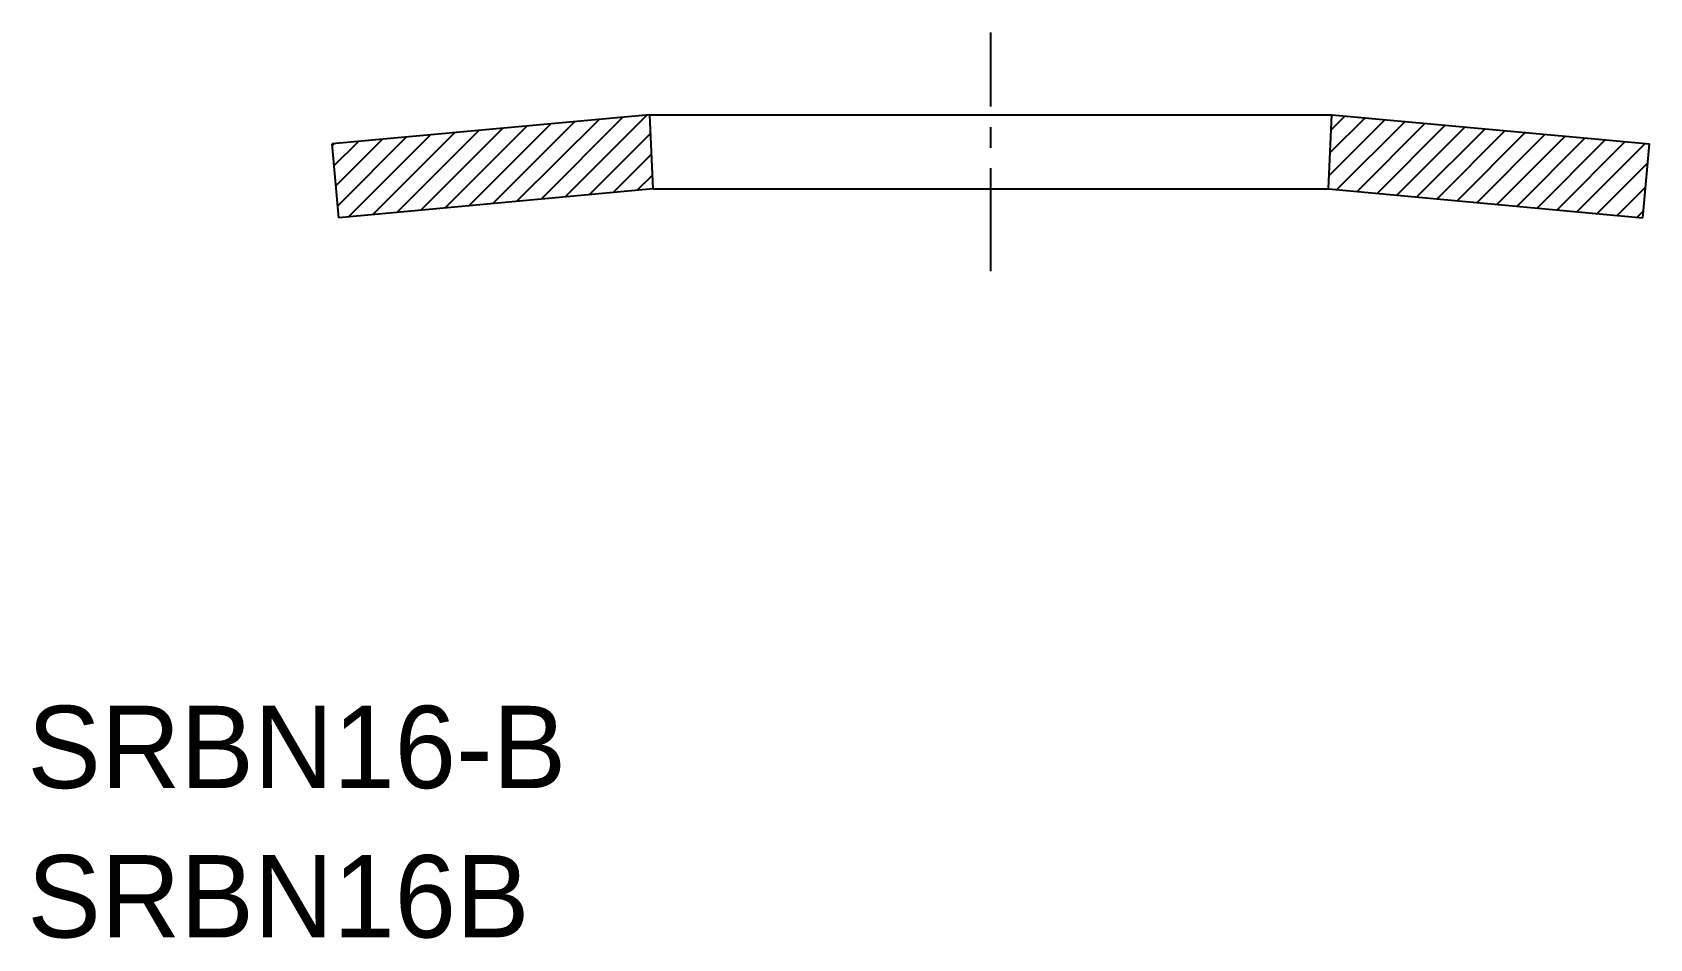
# Model space of a CAD drawing. Extents: x 128.1 to 147.8, y 139.9 to 150.9.
import ezdxf

# ---------------------------------------------------------------- set-up
doc = ezdxf.new("R2010")
doc.units = 0
doc.linetypes.add('CENTER', pattern=[2, 1.25, -0.25, 0.25, -0.25])
doc.layers.get('0').update_dxf_attribs({"linetype": 'CONTINUOUS'})
doc.layers.add('CENTER', color=1, linetype='CENTER')

# ---------------------------------------------------------------- blocks, each defined once
blk = doc.blocks.new('*X7')
at = {"color": 0, "linetype": 'CONTINUOUS'}
for p, q in [((133.153, 148.797), (134.148, 149.792)), ((133.445, 148.824), (134.44, 149.819)), ((133.737, 148.851), (134.732, 149.846)), ((134.028, 148.878), (135.024, 149.873)), ((134.32, 148.905), (135.315, 149.9)), ((134.612, 148.931), (135.607, 149.926)), ((131.807, 149.308), (132.104, 149.605)), ((131.83, 149.065), (132.396, 149.632)), ((131.852, 148.822), (132.688, 149.659)), ((131.985, 148.69), (132.98, 149.685)), ((132.277, 148.717), (133.272, 149.712)), ((132.569, 148.744), (133.564, 149.739)), ((132.861, 148.771), (133.856, 149.766)), ((134.904, 148.958), (135.649, 149.703)), ((131.785, 149.551), (131.812, 149.578)), ((135.196, 148.985), (135.661, 149.449)), ((135.488, 149.012), (135.672, 149.196))]:
    blk.add_line(p, q, dxfattribs=at)
blk = doc.blocks.new('*X8')
at = {"color": 0, "linetype": 'CONTINUOUS'}
for p, q in [((143.887, 149.191), (144.567, 149.87)), ((143.9, 149.469), (144.324, 149.892)), ((143.913, 149.747), (144.081, 149.915)), ((143.982, 149.02), (144.81, 149.848)), ((144.225, 148.998), (145.052, 149.825)), ((144.468, 148.975), (145.295, 149.803)), ((144.71, 148.953), (145.538, 149.781)), ((144.953, 148.931), (145.781, 149.759)), ((145.196, 148.908), (146.024, 149.736)), ((145.439, 148.886), (146.267, 149.714)), ((145.682, 148.864), (146.51, 149.692)), ((145.925, 148.842), (146.753, 149.669)), ((146.168, 148.819), (146.996, 149.647)), ((146.411, 148.797), (147.238, 149.625)), ((146.653, 148.775), (147.481, 149.603)), ((146.896, 148.753), (147.724, 149.58)), ((147.139, 148.73), (147.756, 149.347)), ((147.382, 148.708), (147.73, 149.055)), ((147.625, 148.686), (147.703, 148.763))]:
    blk.add_line(p, q, dxfattribs=at)

msp = doc.modelspace()

# ---------------------------------------------------------------- linework, layer by layer
at = {"color": 7, "linetype": 'CONTINUOUS'}
for p, q in [((135.639, 149.929), (131.783, 149.575)), ((135.639, 149.929), (143.921, 149.929)), ((135.68, 149.029), (135.639, 149.929)), ((143.88, 149.029), (143.921, 149.929)), ((143.921, 149.929), (147.777, 149.575)), ((131.865, 148.679), (131.783, 149.575)), ((147.695, 148.679), (147.777, 149.575)), ((135.68, 149.029), (131.865, 148.679)), ((135.68, 149.029), (143.88, 149.029)), ((143.88, 149.029), (147.695, 148.679))]:
    msp.add_line(p, q, dxfattribs=at)
at = {"layer": 'CENTER', "color": 1, "linetype": 'CENTER'}
msp.add_line((139.78, 148.029), (139.78, 150.929), dxfattribs=at)

# ---------------------------------------------------------------- block references
at = {"color": 7, "linetype": 'CONTINUOUS'}
for name in ['*X7', '*X8']:
    msp.add_blockref(name, (0, 0), dxfattribs=at)

# ---------------------------------------------------------------- texts
for s, p in [('SRBN16-B', (128.085, 141.755)), ('SRBN16B', (128.085, 139.942))]:
    msp.add_text(s, height=1).set_placement(p)

doc.saveas('drawing.dxf')
